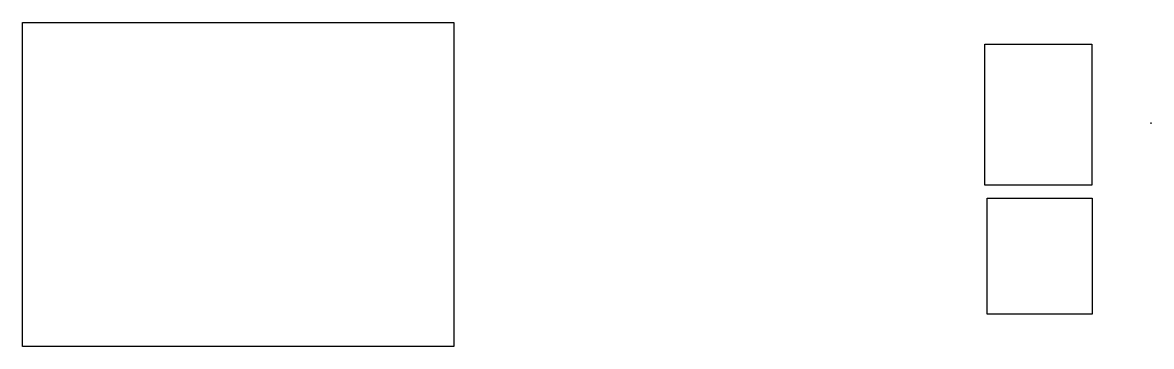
# Model space of a CAD drawing. Header units: millimetres. Extents: x -1544140 to 7445918, y -1294905 to 2019878.
# Drawn here: x -1544140 to 22833, y -137281 to 312182 of the extents above; entities that cross this region are included whole.
import ezdxf

# ---------------------------------------------------------------- set-up
doc = ezdxf.new("R2010")
doc.units = ezdxf.units.MM
doc.header["$MEASUREMENT"] = 0
picture_1 = doc.add_image_def('image2.jpg', size_in_pixel=(1214, 1600))
picture_2 = doc.add_image_def('image3.jpg', size_in_pixel=(1447, 1600))
picture_3 = doc.add_image_def('image10.png', size_in_pixel=(956, 718))

msp = doc.modelspace()

# ---------------------------------------------------------------- linework, layer by layer
for p, q in [((21333.1, 172356), (21333.1, 172756)), ((21333.1, 172756), (22833.1, 172756)), ((22833.1, 172756), (22833.1, 172356)), ((22833.1, 172356), (21333.1, 172356))]:
    msp.add_line(p, q)

# ---------------------------------------------------------------- pictures from other files: only their frames are drawn
image = msp.add_image(picture_3, insert=(-1544139.7, -137280.6), size_in_units=(598448.9, 449462.7))
image.dxf.flags = 7
image = msp.add_image(picture_1, insert=(-208204.3, 86330), size_in_units=(148462.1, 195666.7))
image.dxf.flags = 7
image = msp.add_image(picture_2, insert=(-205257.7, -92461.8), size_in_units=(145618.3, 161015.4))
image.dxf.flags = 7

doc.saveas('drawing.dxf')
